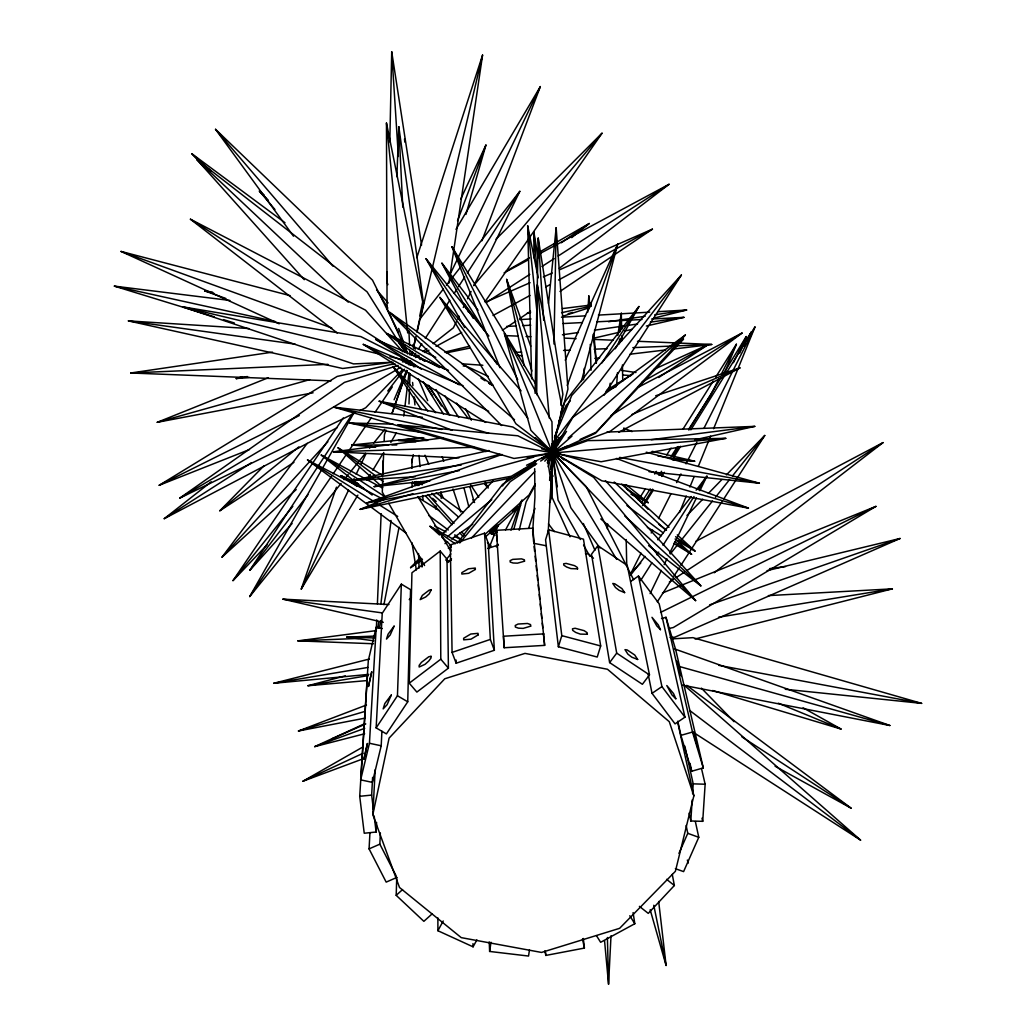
<?xml version="1.0" encoding="UTF-8"?>
<svg xmlns="http://www.w3.org/2000/svg" width="1036" height="1036" viewBox="0 0 1036 1036"><rect width="100%" height="100%" fill="white"/><g stroke="black" fill="none" stroke-linecap="round" stroke-linejoin="round"><path stroke-width="1.5" d="M533.903 257.86L533.916 232.219L538.098 257.666M435.949 509.181L435.962 505.956M536.726 394.703L537.36 284.952L562.211 407.783L552.408 451.955L554.014 454.752M553.975 344.03L556.164 227.726L567.935 389.057L554.856 438.254M387.05 272.002L386.842 281.637L387.878 284.68M389.808 141.802L391.712 51.8L421.574 245.118M535.107 393.343L538.215 238.125L562.885 394.25L560.916 405.244M409.246 683.177L411.94 572.779L440.209 551.061L447.021 559.181L448.407 668.142L416.873 692.087L409.246 683.177L440.792 659.194L440.209 551.061M407.731 701.786L410.567 589.639L401.346 584.149L382.245 613.286L376.146 727.894L386.415 733.902L407.731 701.786L397.448 695.739L401.346 584.149M382.724 477.997L382.31 492.165L384.693 496.322M382.867 473.271L383.229 460.67M432.336 913.687L423.866 921.328L396.192 895.337L396.736 877.699M408.987 403.949L409.466 389.588M409.634 384.796L409.997 373.62M410.321 364.05L410.424 360.852M396.866 176.716L398.808 126.742L423.517 303.483L417.132 331.727M376.262 631.196L376.728 619.929M377.402 603.82L381.144 513.649M382.75 475.006L383.683 452.46M384.149 441.194L384.421 434.744L386.052 430.173M396.218 876.016L379.849 844.159L380.354 832.918M382.258 628.554L376.223 627.233L368.324 660.45L360.657 779.862L372.39 782.374L381.209 745.79L381.908 731.261M367.469 675.381L359.712 796.295L364.232 833.229L376.12 832.025L376.586 822.351M604.558 940.817L608.559 984.2L611.007 935.78M677.596 721.807L693.861 795.816L675.394 871.302L619.632 928.321L541.517 952.434L461.24 937.632L399.52 887.502L372.83 814.646L375.174 769.826M373.4 809.543L371.652 795.091L372.61 777.376M396.93 877.401L386.182 882.115L369.075 848.885L369.943 832.776M548.109 533.553L551.048 482.452L547.681 460.308M360.657 779.862L369.438 743.265L376.223 627.233M421.898 566.575L422.209 561.745M583.527 379.707L584.239 368.427M587.8 312.056L588.811 295.946L590.054 307.174M607.368 528.826L607.679 523.996M616.627 385.625L617.456 372.753M619.334 343.784L619.645 338.966M620.163 330.911L621.302 313.222L617.78 335.483M701.501 768.492L705.14 784.226L702.719 821.341L690.818 820.978L692.165 799.999M692.579 793.537L693.201 783.851L684.835 746.114M532.646 532.193L534.952 497.008L534.667 468.699M590.727 306.28L590.947 303.056L591.012 306.293M550.44 480.251L552.551 453.017L551.968 421.781L504.402 333.579L530.872 430.316L586.156 486.596L633.592 579.668M549.598 480.419L549.909 477.259M550.686 469.347L551.307 463.027M551.618 459.867L552.253 453.535M548.484 303.406L556.164 227.726M377.946 628.036L378.723 621.613M380.872 603.949L391.038 520.46M403.755 416.109L404.338 411.292M404.934 406.475L407.277 387.218M407.666 384.006L409.039 372.766M410.01 364.737L410.411 361.525L360.813 336.596L182.647 306.824L353.496 363.895L393.02 362.25L342.618 368.479L128.399 320.888L248.821 328.529M448.886 283.165L482.569 55.089L416.822 257.653M529.474 949.908L528.541 956.047L489.627 951.449L490.999 942.242M609.233 389.549L610.23 383.19M551.761 457.808L552.551 453.017L566.511 431.365M556.125 431.947L552.46 452.369L558.054 500.142L580.367 539.497M379.293 628.347L380.847 620.46M383.929 604.661L399.054 527.298M411.719 462.561L413.26 454.662M419.709 316.071L422.688 301.877L386.467 123.038L387.063 308.676L401.761 341.077M372.83 814.646L389.096 738.111L444.781 678.774L524.993 653.392L607.472 669.256L669.295 721.703L693.861 795.816M412.445 352.162L411.771 355.283L412.535 352.11M413.468 347.487L415.85 336.57M416.873 331.883L419.593 319.412L443.408 288.966M413.947 345.843L415.721 337.995M420.474 318.181L482.569 55.089M519.204 530.225L526.12 501.955L535.185 485.185M581.338 381.572L617.689 244.146L565.242 360.217M552.81 445.946L554.027 441.336L558.818 441.919M513.739 529.422L522.002 499.909M465.941 214.439L485.923 145.066L460.735 199.08M548.614 529.823L545.571 539.873L558.378 646.762L597.228 657.044L600.686 645.959L583.475 539.186L548.614 529.823L561.797 635.651L558.378 646.762M528.645 528.269L534.99 508.3M548.161 466.847L552.551 453.017L571.95 436.143M357.86 495.13L301.243 589.095L336.467 487.179M394.12 407.368L392.009 413.442L394.172 407.29M395.169 404.325L406.229 372.39M408.87 364.776L409.919 361.732M510.981 530.173L521.03 501.295M395.247 404.234L407.161 370.681M409.324 364.581L410.411 361.525L389.989 356.617M567.249 385.483L617.689 244.146M560.942 412.587L564.672 402.188L638.927 306.501L615.293 348.769M457.524 220.772L485.923 145.066M481.934 240.766L540.339 86.584L455.995 229.37M739.756 353.069L746.231 336.558L722.61 375.045M488.681 548.938L498.109 525.084M679.551 512.483L686.246 496.037M689.898 487.05L694.159 476.586M698.406 466.109L710.579 436.195M713.61 428.71L754.972 326.987L690.87 429.836M724.19 374.022L736.389 344.25L715.759 377.052M554.48 437.309L571.742 395.48L681.39 275.045L604.001 395.208M549.456 502.654L551.307 498.212L551.968 450.608L552.097 497.435L570.02 536.803M748.16 339.484L751.32 332.051L742.605 345.558M394.12 399.766L406.643 370.357M409.155 364.465L410.411 361.525L402.499 361.862M549.999 458.935L552.551 453.017L595.506 433.294L683.475 339.109L674.384 345.791M678.943 853.379L687.774 833.332L686.143 825.485M695.363 821.561L698.769 837.308L683.592 871.613L675.368 868.673M558.987 421.121L566.044 405.555L570.357 400.764M497.889 526.301L491.828 533.864L493.175 530.924M490.973 533.657L493.019 529.305M301.243 589.095L348.536 490.183M352.706 481.455L354.105 478.541M356.19 474.177L359.66 466.912M361.059 463.998L365.928 453.82M450.336 273.854L540.339 86.584M650.116 593.628L661.344 570.422M664.141 564.633L666.951 558.831M669.748 553.03L696.399 497.927M699.896 490.675L706.915 476.171L696.114 490.183M456.228 321.989L453.392 327.803L433.165 343.667M457.64 319.088L459.052 316.187M463.286 307.472L464.698 304.571M467.534 298.769L471.069 291.504M473.892 285.703L519.826 191.323L462.263 264.879M733.423 362.665L746.231 336.558M708.702 399.093L718.906 378.891M721.095 374.553L736.389 344.25M630.885 573.348L641.051 553.185M651.204 533.009L652.654 530.134M658.469 518.609L670.797 494.107M676.599 482.582L680.963 473.944M686.039 463.856L696.917 442.242M704.182 427.842L754.972 326.987M550.997 455.205L554.649 450.025M743.887 346.387L745.376 343.512M746.865 340.65L751.32 332.051M496.386 546.904L497.915 544.068M505.555 529.888L517.78 507.187M547.267 462.807L552.551 453.017L587.736 440.611L725.783 438.357L601.139 461.745L398.044 424.864L514.011 458.456L552.551 453.017L725.783 438.357M476.884 939.898L473.076 946.826L437.904 930.729L443.214 920.978M535.301 483.825L529.033 495.027L484.498 534.796M547.85 461.421L552.551 453.017L504.402 333.579M341.09 483.436L249.715 596.555L354.312 412.16M390.831 442.372L396.296 432.918M549.248 452.084L552.408 451.955L572.96 417.21L685.353 335.029L596.127 432.193L580.095 439.432M367.016 479.927L370.344 474.41M372.843 470.253L382.841 453.677M642.462 505.646L652.589 489.147M661.02 475.407L662.716 472.649M672.83 456.151L678.735 446.529M688.862 430.044L720.914 377.803M643.861 505.257L653.263 490.17M661.81 476.456L664.374 472.338M673.776 457.252L680.613 446.283M491.336 533.825L496.49 525.615M638.357 500.051L645.234 489.121M654.7 474.087L656.41 471.354M666.731 454.959L671.03 448.122M683.074 428.995L713.169 381.157M491.828 533.864L495.247 528.464M549.87 455.957L551.553 453.289M640.636 580.574L651.825 562.949M656.992 554.817L658.715 552.097M663.014 545.324L694.003 496.516M698.303 489.73L706.915 476.171M413.908 356.086L415.656 353.354M418.285 349.274L421.781 343.822M425.291 338.383L449.792 300.259M454.169 293.447L456.798 289.355M458.547 286.635L464.672 277.104M467.301 273.025L519.826 191.323M641.543 502.382L650.258 488.862M658.974 475.343L661.577 471.289M671.16 456.41L677.259 446.956M688.59 429.383L710.372 395.584M657.342 601.786L672.196 578.8M673.944 576.094L679.176 567.987M680.924 565.28L721.962 501.722M723.711 499.015L764.762 435.457L726.43 474.876M292.087 523.53L249.805 570.318L352.305 414.037M601.929 362.898L638.927 306.501M376.146 727.894L397.448 695.739M548.963 458.339L552.551 453.017L517.858 435.793L398.044 424.864M267.34 544.535L233.009 580.626L343.279 417.961M249.715 596.555L331.442 476.392M333.255 473.711L347.785 452.356M349.611 449.676L365.048 426.974M366.861 424.307L371.406 417.637M375.032 412.289L392.281 386.92M484.926 301.839L602.007 133.217L496.05 239.161M597.837 545.7L591.504 554.26L609.621 662.587L642.385 684.291L649.481 674.889L627.259 565.423L597.837 545.7L616.705 653.133L649.481 674.889M502.46 485.975L507.277 479.513L511.383 477.052M296.205 489.549L222.041 557.135L307.213 443.356M609.621 662.587L616.705 653.133M553.341 442.23L681.39 275.045M249.805 570.318L307.938 494.742M387.749 390.986L404.493 369.217M408.43 364.089L410.411 361.525L413.843 366.835M457.498 542.916L502.577 484.369L534.939 463.61M491.582 534.006L497.474 526.379M630.328 575.472L645.052 556.371M657.821 539.834L691.206 496.542M446.386 285.172L460.282 267.417M670.24 554.014L712.47 501.035M715.487 497.254L729.564 479.603M732.582 475.822L764.762 435.457M233.009 580.626L292.838 506.319M344.133 479.655L348.2 474.63M350.233 472.118L365.462 453.263M369.515 448.238L371.548 445.726M373.582 443.214L384.745 429.383M445.739 560.139L450.854 553.91M460.062 542.709L510.191 481.688L536.674 463.765M473.944 285.301L602.007 133.217M222.041 557.135L327.842 441.763M409.22 599.65L411.383 597.332M550.271 454.726L552.46 452.369L566.977 446.127M549.158 455.892L552.46 452.369L610.385 431.209L742.048 333.048L638.098 387.322M672.273 874.384L674.371 885.508L648.264 913.376L639.393 906.358M422.481 559.362L410.58 567.689L420.499 557.238M442.566 534.032L493.317 480.665M448.187 562.418L451.515 558.922M471.497 537.982L534.783 471.639M544.781 461.162L552.551 453.017L616.666 559.349M402.577 369.619L365.669 407.795L359.855 410.619M408.171 363.843L410.411 361.525L412.95 365.566M630.613 573.413L640.766 562.975M686.972 515.449L702.758 499.222M708.391 493.421L721.924 479.513M293.952 462.328L219.826 510.774L263.74 466.019M396.192 895.337L402.551 889.574M485.949 536.467L520.603 505.27M489.976 531.662L497.176 525.265M512.781 511.421L517.573 507.161M549.274 452.033L552.408 451.955L556.034 448.769M568.116 438.137L685.353 335.029M407.99 363.636L410.411 361.525L411.447 364.594L410.411 361.525L405.801 362.988M671.354 349.663L683.475 339.109M410.58 567.689L421.639 558.391M447.461 536.726L491.737 499.585M553.807 442.748L564.711 433.657M219.826 510.774L298.886 446.866M571.704 237.645L589.251 223.504L557.264 241.854M553.224 448.031L558.184 444.094M337.011 427.764L164.245 518.673L211.214 481.792M415.462 357.562L417.987 355.581M423.051 351.605L426.845 348.627M714.192 572.779L883.035 442.605L695.894 541.31M559.285 268.285L669.088 184.279L539.665 253.729M355.503 412.729L179.837 498.07L344.431 382.401L398.135 365.41M444.975 543.641L447.617 541.789M451.592 539.018L472.753 524.216M561.305 242.774L589.251 223.504M630.859 581.287L638.461 576.042L659.168 603.807L684.951 717.171L675.058 723.879L652.032 693.33L648.238 674.54M652.032 693.33L661.939 686.596L638.461 576.042M540.637 461.085L552.551 453.017L570.836 507.757L599.961 547.992M502.369 330.251L515.773 321.225M519.787 318.518L530.51 311.292M559.984 291.44L652.421 229.163L559.582 269.787M658.715 377.493L708.015 344.716L654.156 369.282M669.36 582.012L673.413 579.357M676.12 577.596L684.226 572.299M686.933 570.538L883.035 442.605M486.493 302.382L529.772 274.385M541.945 266.511L554.118 258.637M558.171 256.021L669.088 184.279M164.245 518.673L251.295 462.82M406.358 363.338L409.078 361.59M544.366 457.549L552.46 452.369L557.238 451.748M535.081 463.299L512.367 477.583L360.114 509.375L385.496 498.938M544.444 457.407L556.552 449.792M611.11 415.462L742.048 333.048M607.044 389.989L633.087 373.957M249.469 449.559L159.194 485.275L337.205 376.418L394.871 363.662M520.966 471.289L525.084 468.816M529.189 466.355L533.294 463.882M544.25 457.303L546.982 455.659M549.727 454.014L552.46 452.369L555.633 452.758M662.496 592.968L875.912 506.384L673.245 627.57L668.557 628.502M179.837 498.07L400.686 367.288M407.627 363.17L410.411 361.525L410.774 364.685M535.988 461.68L511.37 476.249L367.029 502.9L501.968 454.454M541.465 458.443L548.303 454.39M505.801 271.393L529.448 257.822M540.572 251.437L554.48 243.46M362.056 759.194L302.952 781.209L363.157 746.839M642.242 381.908L708.015 344.716M416.148 357.135L418.984 355.594M424.682 352.512L428.956 350.194M436.065 346.348L461.693 332.465M493.006 315.501L530.005 295.467M545.661 286.985L549.935 284.667M558.482 280.044L652.421 229.163M633.087 912.587L634.796 923.736L600.634 942.294L596.451 935.65M504.118 272.818L528.295 259.842M618.803 432.219L739.937 367.922L655.684 395.778M159.194 485.275L299.262 415.565M406.112 362.38L409 360.942M660.554 612.405L875.912 506.384M526.547 465.229L552.551 453.017L527.285 457.782M302.952 781.209L362.95 753.314M364.633 733.773L314.685 746.632L364.478 723.801M606.112 391.181L616.303 386.545M549.222 451.748L552.408 451.955L556.772 449.987M365.76 723.931L331.831 738.914L336.441 737.412M767.041 570.655L900.064 538.487L674.876 637.179L670.085 637.554M369.075 848.885L379.849 844.159M485.897 302.02L530.108 282.686M543.369 276.884L552.214 273.012M554.985 450.09L551.994 449.015L556.423 447.099M631.908 414.542L739.937 367.922M421.341 484.188L428.8 481.118M313.092 392.786L157.239 422.312L268.35 377.713M364.918 718.155L298.446 730.989L366.472 705.011M314.685 746.632L364.737 728.321M709.66 604.843L900.064 538.487M450.323 544.91L484.589 533.19L488.215 543.019L494.366 650.271L456.151 663.221L452.072 652.395L450.323 544.91L451.359 547.72M452.072 652.395L490.339 639.419L484.589 533.19M405.892 362.237L408.922 361.227M405.918 362.199L408.935 361.214M562.678 316.278L588.616 307.977M446.762 561.499L451.32 560.049M487.775 548.407L498.407 545.014M249.054 377.311L236.208 378.567L242.398 376.664M360.114 509.375L412.859 493.745M298.446 730.989L364.905 711.434M661.512 618.583L665.967 617.288L675.731 649.87L703.289 767.909L691.737 771.224L680.911 735.366L677.79 721.185M680.911 735.366L692.488 732.038L665.967 617.288M157.239 422.312L309.647 379.668M367.029 502.9L533.708 457.096M568.129 313.662L572.791 312.419M367.327 680.548L307.951 685.728L345.312 675.835M430.29 480.678L374.151 486.635L500.103 454.247M368.777 674.384L273.698 683.294L369.399 659.013M695.065 639.005L892.385 588.849L768.388 595.609M653.755 318.143L686.622 310.036L657.743 311.694M444.703 352.11L469.606 346.205M593.149 338.319L619.748 332.18M624.449 331.093L632.271 329.28M646.36 326.029L683.928 317.353L651.683 318.997M561.538 312.73L588.215 306.747M694.832 439.821L754.791 426.379L606.954 432.077M415.229 476.741L352.564 480.549L489.044 450.518M446.218 352.9L469.554 348.135M544.871 950.893L545.842 955.425L584.395 948.082L583.32 938.474M374.151 486.635L459.401 470.564M551.994 449.015L555.166 448.433M236.208 378.567L247.332 376.534M273.698 683.294L367.858 667.443M307.951 685.728L368.376 675.563M718.57 617.223L892.385 588.849M608.482 321.743L645.156 316.252M654.726 314.814L686.622 310.036M331.106 380.86L130.704 372.999L272.494 352.149M562.431 334.783L578.425 332.491M594.405 330.199L624.773 325.835M627.971 325.382L637.567 324.009M650.349 322.17L683.928 317.353M352.564 480.549L461.279 464.996M373.517 643.757L297.889 640.87L374.89 630.782M651.23 439.678L754.791 426.379M769.58 568.635L785.521 566.588M458.883 457.925L333.359 451.813L443.317 437.839M527.402 312.963L530.587 312.561M562.483 308.573L591.18 304.985M555.633 440.196L560.424 439.601M594.845 358.391L599.65 357.821M630.082 354.195L665.306 349.987M673.309 349.041L711.745 344.457L679.448 343.071M375.654 447.06L351.67 445.014L422.235 437.632M415.876 441.893L398.251 440.404L423.815 437.801M359.712 796.295L371.652 795.091M553.004 444.651L557.821 444.289M496.373 530.315L532.698 528.192L544.651 645.376L504.156 647.746L496.373 530.315L496.982 540.74M544.029 633.864L503.496 636.233L504.156 647.746M672.092 638.875L692.929 637.658L921.626 703.366L785.262 689.264M519.787 319.606L531.028 318.959M561.499 317.21L585.56 315.838M598.394 315.099L649.727 312.147M506.578 326.457L516.252 325.951M522.701 325.628L530.756 325.213M563.001 323.556L582.349 322.559M596.865 321.82L642.009 319.502M130.704 372.999L327.972 364.335M515.255 352.37L521.691 352.11M563.571 350.427L570.007 350.168M594.172 349.197L607.057 348.679M632.828 347.643L671.47 346.076M676.314 345.882L711.745 344.457M297.889 640.87L359.142 638.396M373.866 640.818L346.697 637.153L374.1 636.117M333.359 451.813L473.866 447.28M351.67 445.014L388.72 444.962M391.945 444.962L396.775 444.962M398.251 440.404L427.156 440.468M541.569 448.782L552.408 451.955L557.148 452.046M427.959 439.989L349.533 422.986L393.071 424.138M346.697 637.153L374.138 637.93M693.201 783.851L705.14 784.226M505.076 335.573L518 336.13M526.068 336.48L530.911 336.687M564.814 338.137L576.12 338.63M593.874 339.394L613.247 340.222M637.477 341.271L676.223 342.929M383.294 622.312L282.945 599.158L388.953 604.532M672.222 459.699L694.664 461.227L652.175 451.307M461.939 363.804L482.854 365.268M622.83 375.032L630.885 375.602M463.17 365.967L466.368 366.226L488.306 376.405M649.041 471.691L759.375 483.203L646.27 452.201M486.052 451.605L334.24 407.213L422.481 417.301M214.297 316.809L114.374 286.13L229.862 300.44M349.533 422.986L421.263 432.206M128.399 320.888L295.066 344.133M407.239 359.777L404.04 359.324L407.277 360.023M282.945 599.158L382.219 612.898M657.912 456.008L694.664 461.227M517.547 355.167L522.351 355.866M621.561 370.409L635.962 372.52M225.926 298.498L204.662 290.883L212.613 292.191M552.978 445.066L556.151 445.661M619.657 457.394L759.375 483.203M616.446 458.443L748.445 508.132L601.825 480.808L552.408 451.955L512.846 427.026L379.163 401.204L452.084 430.341M718.816 665.345L921.626 703.366M682.517 685.146L889.859 725.498L674.747 648.989M533.877 543.343L546.373 545.791M585.444 553.418L588.565 554.027L593.473 558.236M334.24 407.213L441.776 429.461M549.3 451.709L552.46 452.369L554.61 454.791M369.438 743.265L381.209 745.79M114.374 286.13L275.175 321.523M182.647 306.824L378.995 353.988M279.189 323.802L121.044 251.437L290.106 295.649M561.797 635.651L600.686 645.959M204.662 290.883L214.038 293.408M401.1 357.64L407.329 359.362M679.603 666.562L889.859 725.498M521.095 390.909L439.899 297.41L515.915 423.776L552.408 451.955L748.445 508.132M379.163 401.204L488.979 433.385M712.651 690.507L841.038 729.046L803.094 707.795M223.53 319.645L234.278 322.947M553.859 441.88L558.417 443.525M687.774 833.332L698.769 837.308M121.044 251.437L331.753 327.959M778.334 703.211L841.038 729.046M485.625 422.403L363.286 344.366L463.027 385.768M552.861 445.389L555.801 446.633M421.354 369.127L375.692 339.381L448.497 370.331M558.559 437.904L561.447 439.173M624.695 428.373L632.038 431.636M357.135 486.35L340.999 475.628L358.56 483.825M422.999 360.023L386.816 333.475L435.742 357.342M488.992 383.307L491.867 384.719M631.028 494.25L648.251 502.693L626.016 484.602M424.527 361.188L419.386 357.368L439.588 367.586M337.218 332.97L190.417 219.205L365.488 310.152L402.952 351.877M406.177 533.164L307.498 459.945L381.792 498.536M434.654 526.003L446.089 531.934M454.662 536.389L460.373 539.355M363.286 344.366L488.694 411.305M372.092 495.053L321.251 455.076L363.83 477.997M366.666 479.526L382.284 487.917M375.692 339.381L459.246 384.822M775.083 766.213L851.113 808.184L686.738 685.353M439.51 534.965L429.979 526.275L459.647 542.709M340.999 475.628L363.455 488.435M675.55 539.639L695.001 551.074L677.272 534.887M647.435 527.337L661.227 535.754M673.646 543.343L691.569 554.286L675.148 538.953M551.683 443.926L552.408 451.955L593.628 477.337L695.661 600.647L600.802 518.906M386.816 333.475L444.366 368.997M370.655 476.677L338.047 447.837L381.883 475.019M417.495 497.112L439.419 510.696M307.498 459.945L377.208 503.587M379.94 505.296L397.707 516.42M448.277 548.083L451.01 549.792M419.386 357.368L424.799 360.813M553.535 442.501L557.601 445.079M626.599 488.94L648.251 502.693M190.417 219.205L386.001 344.548M480.976 378.114L485.042 380.743M489.109 383.359L491.828 385.107M695.26 733.579L860.579 840.131L683.954 685.029M741.841 736.816L851.113 808.184M321.251 455.076L384.615 496.529M678.243 540.507L682.219 543.265L679.953 541.012M429.979 526.275L455.244 543.796M501.605 425.511L389.665 312.354L493.123 385.327M411.706 362.458L416.899 366.174M420.577 481.416L423.18 483.307M436.156 492.773L463.403 512.639M489.368 531.559L494.56 535.34M414.892 481.792L418.79 484.641M552.68 445.739L555.27 447.656M658.779 524.268L666.537 530.018M675.601 536.713L695.001 551.074M205.128 167.78L191.828 153.729L284.991 222.727M338.047 447.837L341.932 450.738M344.522 452.667L375.641 475.861M378.244 477.79L383.424 481.662M428.813 515.488L448.264 529.992M454.739 534.822L461.227 539.652M626.948 505.555L663.131 532.841M674.76 541.621L691.569 554.286M689.756 710.515L860.579 840.131M648.653 545.661L700.854 585.871L605.425 480.652M304.26 279.681L196.801 159.531L367.068 291.815L405.335 352.616M666.601 879.331L674.371 885.508M679.72 541.206L682.219 543.265M274.928 209.505L259.389 191.09L264.284 195.247M389.665 312.354L514.516 419.735M535.327 437.632L552.46 452.369L555.037 458.3M414.374 482.439L418.013 485.612M432.595 498.316L436.234 501.489M418.479 481.598L422.118 484.809M431.792 493.382L458.391 516.951M487.399 542.657L491.038 545.881M373.077 478.813L382.737 487.36M191.828 153.729L210.968 171.005M621.717 484.149L668.997 527.324M441.893 537.14L451.411 545.83M561.512 457.782L563.895 459.971M624.63 515.798L700.854 585.871M614.193 482.025L665.772 530.199M196.801 159.531L348.225 302.136M293.512 236.195L215.527 129.306L372.52 280.173L398.368 332.077M623.232 484.55L648.186 509.388M259.389 191.09L268.363 200.298M701.398 688.137L734.058 721.678M552.408 451.955L695.661 600.647M412.587 482.025L415.876 485.573M425.77 496.244L452.149 524.682M459.842 532.97L463.131 536.531M421.315 409.608L393.045 366.485L435.832 412.742M416.239 481.52L419.463 485.12M428.101 494.69L453.988 523.4M461.538 531.766L464.775 535.353M376.56 289.963L388.15 302.939M215.527 129.306L332.97 266.161M399.041 343.149L406.371 351.709M440.792 659.194L448.407 668.142M464.659 327.531L426.016 258.689L488.862 336.014M393.045 366.485L427.816 411.059M484.434 483.631L487.412 487.451M468.389 311.965L463.908 303.457L485.444 331.494M466.2 308.741L441.958 263.209L478.049 310.256M414.063 348.135L412.548 345.273L415.488 349.132M456.552 403.108L468.285 418.531M548.458 523.905L554.325 531.623M552.343 446.05L555.218 449.844M661.939 686.596L684.951 717.171M439.899 297.41L527.816 418.194M411.37 361.538L415.086 366.835M428.049 385.366L448.42 414.491M549.74 448.459L552.46 452.369L552.24 449.145M426.016 258.689L497.267 364.452M470.797 485.068L478.736 497.189M424.993 384.071L432.711 395.998M412.548 345.273L414.296 347.992M444.781 395.674L458.715 417.456M463.908 303.457L473.374 318.415M441.958 263.209L485.133 331.572M423.102 381.701L443.434 413.973M428.632 385.379L441.53 405.944M629.797 915.733L634.796 923.736M472.908 499.792L474.592 502.538M492.294 531.338L494.82 535.444M499.935 367.676L451.981 246.775L536.156 384.693M417.858 496.594L450.958 551.1M377.972 291.751L387.852 308.171M388.681 503.237L424.553 565.539M583.553 545.13L589.937 556.371M550.776 472.015L553.043 476.236M417.845 355.27L420.124 359.557M436.014 389.536L449.624 415.229M485.198 482.336L488.215 488.047M465.527 408.728L471.341 420.215M451.981 246.775L517.702 379.681M495.661 529.331L497.06 532.245M403.095 344.017L407.109 352.849M583.359 523.543L594.936 550.245M411.059 361.668L412.289 364.555M418.44 378.995L427.661 400.673M424.967 455.205L428.762 464.115M440.792 492.32L443.33 498.251M411.02 362.224L412.186 365.229M490.339 639.419L494.366 650.271M411.007 361.732L412.121 364.75M524.099 365.604L506.656 279.383L530.704 346.244M398.653 328.438L403.457 341.984M404.532 344.988L407.731 354.014M442.204 456.708L443.745 461.318M452.978 488.953L460.67 511.978M552.473 450.543L553.949 455.141M692.488 732.038L703.289 767.909M650.168 909.763L666.109 965.474L658.676 901.501M469.904 486.803L474.255 502.279M506.656 279.383L531.856 371.095M464.05 488.189L468.868 506.902M687.373 860.048L688.163 863.182M689.989 763.338L691.737 771.224M702.007 818.194L702.719 821.341M689.134 813.105L690.818 820.978M582.517 938.992L584.395 948.082M653.768 905.27L666.109 965.474M531.688 378.813L527.674 225.783L538.228 277.829M420.888 560.541L422.079 566.886M412.004 542.799L416.33 569.955M552.175 450.31L557.303 486.79M374.177 815.967L376.12 832.025M404.506 138.941L404.869 142.139M414.581 397.837L414.944 400.984M593.084 334.46L596.283 363.338M527.674 225.783L537.192 313.701M533.592 541.815L532.698 528.192M534.11 546.594L534.615 551.372M535.133 556.151L535.638 560.929M536.143 565.708L536.661 570.486M537.166 575.278L537.684 580.056M538.189 584.835L538.694 589.613M539.212 594.392L539.717 599.171M540.222 603.949L540.74 608.728M541.245 613.519L541.763 618.298M542.268 623.076L542.773 627.855M543.46 634.226L544.651 645.376M412.587 382.439L412.924 385.664M414.102 396.917L414.944 404.959M386.467 123.038L407.692 332.97M593.783 333.579L596.464 362.483M419.023 455.4L420.046 466.64M422.662 495.519L423.102 500.336M537.36 284.952L549.365 418.233M545.571 952.213L545.842 955.425M533.916 232.219L537.088 272.287M538.215 238.125L543.68 320.279M391.712 51.8L398.368 156.488M398.808 126.742L402.784 207.148M408.896 330.976L409.608 345.441M409.855 350.272L410.088 355.089M489.225 941.828L489.627 951.449M418.518 553.548L419.101 568.078M440.986 491.983L441.232 498.445M588.811 295.946L589.199 308.87M590.261 344.405L591.025 370.24M472.986 943.628L473.076 946.826M607.407 937.489L608.559 984.2M621.302 313.222L621.652 329.383M621.794 335.845L621.898 340.702M622.416 364.957L622.765 381.118M623.776 428.01L623.853 431.235M626.184 539.562L626.741 565.436M456.086 660.036L456.151 663.221M534.576 460.839L534.628 465.552M411.94 459.077L411.978 468.401M412.043 482.387L412.056 487.05M437.878 917.909L437.904 930.729M431.054 656.332L431.041 657.951L428.762 661.007L425.071 664.309L419.14 667.016L419.166 665.371L421.445 662.328L428.787 656.746L431.054 656.332M431.313 589.678L429.176 593.887L425.718 596.969L420.176 599.624L422.325 595.415L429.189 590.157L431.313 589.678M391.271 695.065L387.101 704.713L383.165 708.883L384.835 703.509L391.271 695.065M394.081 626.158L390.183 635.003L386.493 639.07L388.06 634.213L394.081 626.158M367.379 743.55L363.96 759.116L367.379 743.55M371.704 671.859L368.492 686.428L371.704 671.859M409.285 361.305L406.941 363.468L409.272 361.292M478.114 634.938L470.953 639.173L463.688 639.834L463.636 638.241L470.784 634.019L478.049 633.346L478.114 634.938M475.343 569.437L468.648 573.309L461.849 574.048L461.81 572.649L468.492 568.79L475.291 568.052L475.343 569.437M530.678 626.158L523.18 628.386L518.414 628.166L515.384 627.052L515.255 625.472L518.065 624.035L527.492 623.478L530.523 624.591L530.678 626.158M524.514 561.201L517.495 563.17L513.027 563.001L510.204 562.043L510.1 560.657L512.729 559.375L521.548 558.87L524.384 559.828L524.514 561.201M587.373 634.278L580.289 634.11L575.679 632.413L572.701 630.38L572.481 628.8L575.11 628.256L584.149 630.665L587.127 632.685L587.373 634.278M577.57 568.868L570.927 568.583L566.614 567.016L563.83 565.19L563.649 563.804L566.109 563.39L574.579 565.656L577.363 567.482L577.57 568.868M637.658 659.479L631.818 657.187L627.894 654.143L624.993 649.65L627.104 649.922L634.731 654.985L637.658 659.479M624.643 592.631L619.152 590.352L615.488 587.516L612.794 583.475L614.801 583.812L621.937 588.59L624.643 592.631M552.46 452.369L548.135 450.323L552.46 452.369M675.835 698.756L671.911 694.845L666.795 685.534L673.517 693.524L675.835 698.756M660.437 629.655L656.733 625.861L651.981 617.314L658.3 624.928L660.437 629.655M697.785 747.5L693.304 732.219L697.785 747.5M681.053 675.64L676.871 661.344L681.053 675.64M410.748 364.711L410.411 361.525L410.735 364.75"/></g></svg>
